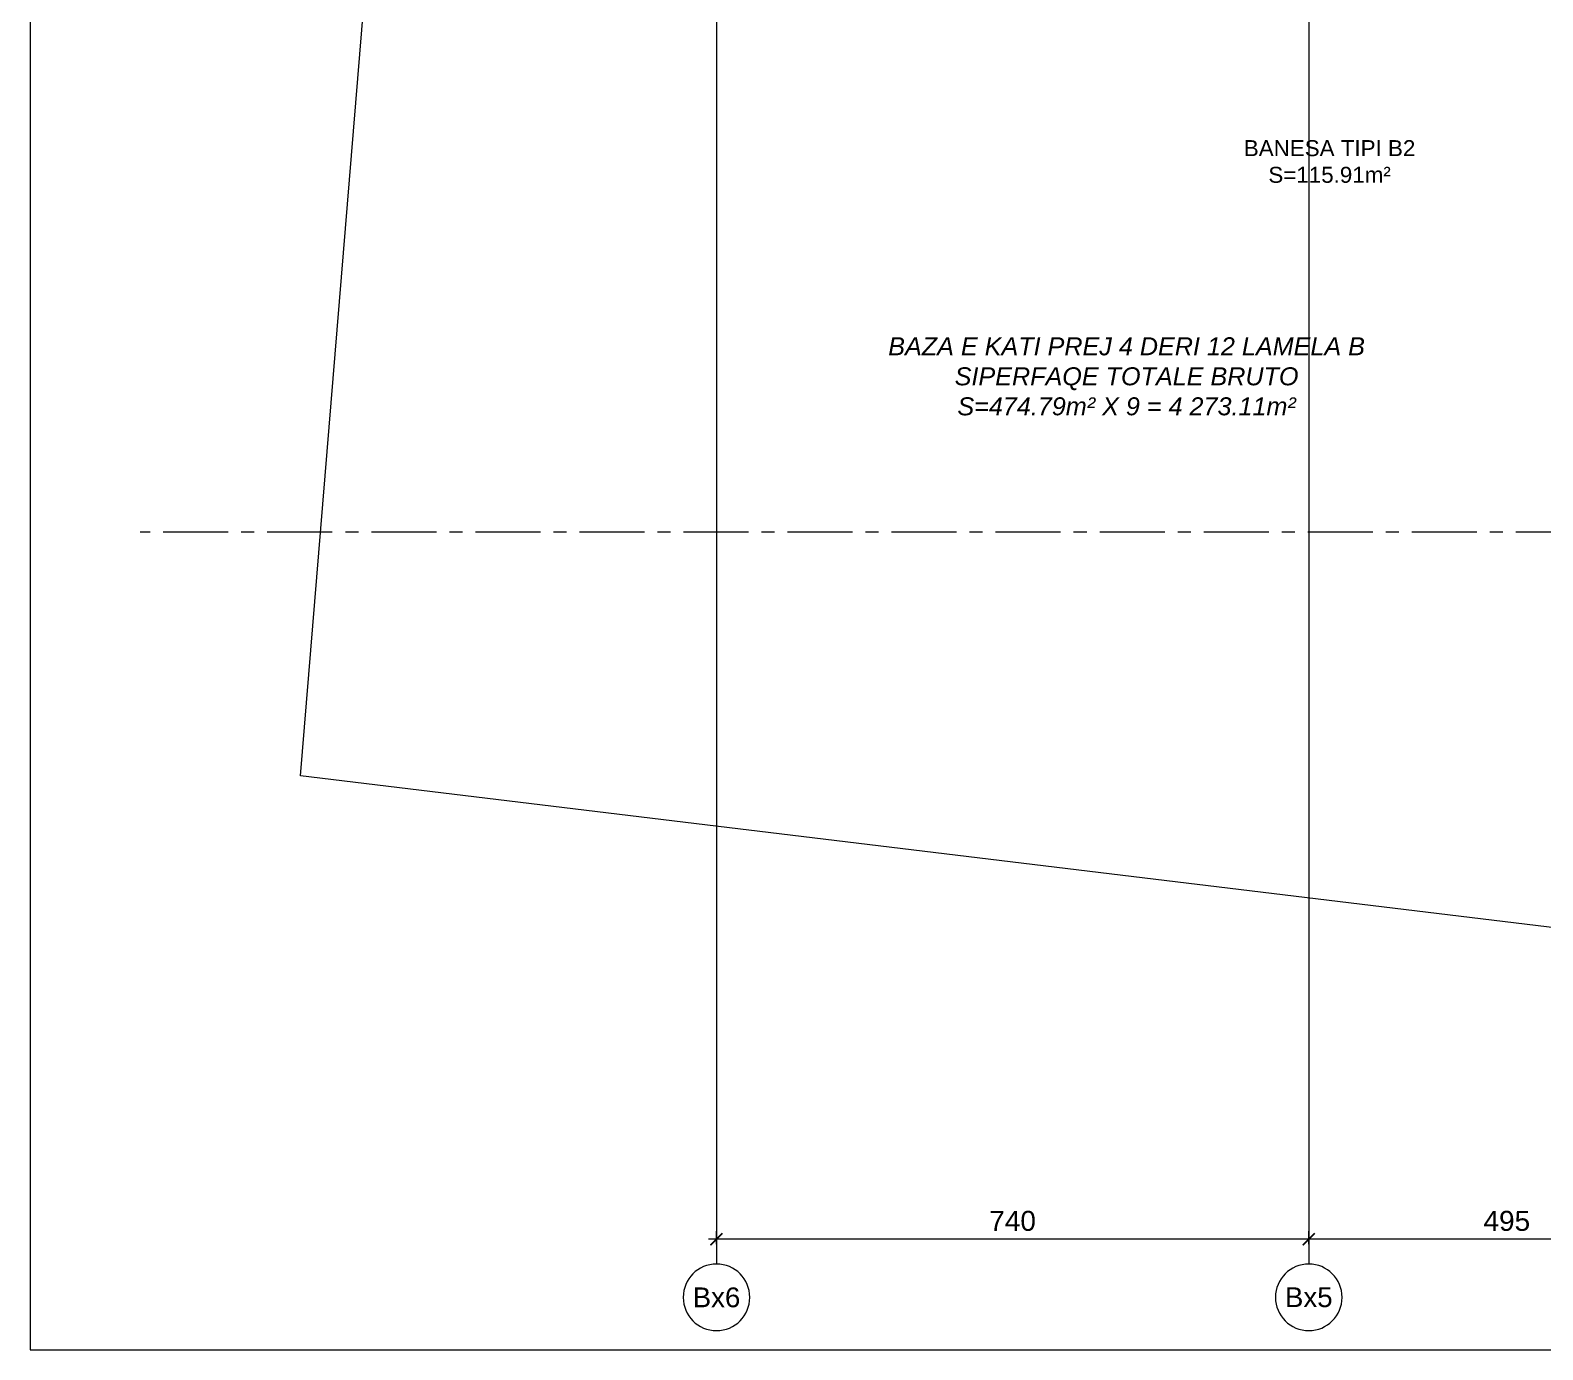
# Model space of a CAD drawing. Header units: centimetres. Extents: x 92587 to 105438, y -55119 to -48334.
# Drawn here: x 92587 to 94476, y -55119 to -53470 of the extents above; entities that cross this region are included whole.
import ezdxf
from ezdxf.enums import TextEntityAlignment as Align

# ---------------------------------------------------------------- set-up
doc = ezdxf.new("R2010")
doc.units = ezdxf.units.CM
doc.header["$LTSCALE"] = 50
doc.header["$MEASUREMENT"] = 0
for name, pattern in [('23486-A01$0${ Chain Double-Dash }', [0]), ('AXES', [2, 1.25, -0.25, 0.25, -0.25]), ('CACHE', [0.375, 0.25, -0.125])]:
    doc.linetypes.add(name, pattern=pattern)
doc.layers.get('0').update_dxf_attribs({"color": 8})
doc.layers.add('AXES', color=10, linetype='AXES')
doc.layers.add('TEXTE', color=7, linetype='Continuous')
doc.layers.add('BETON CACHE', color=4, linetype='CACHE', lineweight=5)
doc.layers.add('MACONNERIE COUPE', color=7, linetype='Continuous', lineweight=30)
doc.layers.add('FMULT', color=150, linetype='Continuous', plot=False)
doc.layers.add('HORS GEL', color=7, linetype='CACHE', lineweight=15, true_color=0x00661a)
doc.styles.add('FN_TEXT_1.50', font='arial.ttf', dxfattribs={"height": 10})
doc.styles.add('RS_TEXT_1.50', font='arial.ttf', dxfattribs={"height": 12.5})
doc.styles.add('RS_TXT_100', font='arial.ttf', dxfattribs={"height": 25})
doc.dimstyles.new('RS_100CM_LINEAIRE', dxfattribs={"dimscale": 10, "dimtxt": 25, "dimasz": 1.5, "dimexe": 1, "dimexo": 2.5, "dimgap": 1, "dimtad": 1, "dimdec": 1, "dimrnd": 0.5, "dimdsep": 46, "dimtxsty": 'RS_TXT_100', "dimblk1": 'ARCHTICK', "dimblk2": 'ARCHTICK', "dimsah": 1, "dimcen": 2.5, "dimdle": 1, "dimclrt": 4, "dimadec": 0, "dimazin": 2, "dimtfac": 1, "dimtdec": 1, "dimtix": 1, "dimtmove": 2, "dimatfit": 3, "dimfxl": 1, "dimtolj": 1, "dimtzin": 0, "dimarcsym": 0})

# ---------------------------------------------------------------- blocks, each defined once
blk = doc.blocks.new('AXES_FN')
at = {"color": 0, "linetype": 'Continuous'}
blk.add_circle((0, 15), 22.2, dxfattribs=at)
at = {"color": 0, "style": 'FN_TEXT_1.50'}
blk.add_attdef('AXES', text='', height=12.5, dxfattribs=at).set_placement((-48.9, 20.6), align=Align.MIDDLE_CENTER)
blk = doc.blocks.new('_ArchTick')
at = {"color": 0, "linetype": 'ByBlock', "const_width": 0.15}
blk.add_lwpolyline([(-0.5, -0.5), (0.5, 0.5)], dxfattribs=at)
blk = doc.blocks.new('*D238')
at = {"layer": 'Defpoints', "color": 0, "linetype": 'ByBlock', "transparency": 16777216}
for p in [(71638.4, -46013.7), (71638.4, -46044.7), (72133.4, -46044.7)]:
    blk.add_point(p, dxfattribs=at)
at = {"layer": 'HORS GEL', "color": 0, "linetype": 'ByBlock', "lineweight": -2, "transparency": 16777216}
for p, q in [((72143.4, -46013.7), (71628.4, -46013.7)), ((71638.4, -46019.7), (71638.4, -46003.7)), ((72133.4, -46019.7), (72133.4, -46003.7))]:
    blk.add_line(p, q, dxfattribs=at)
at = {"layer": 'HORS GEL', "color": 0, "linetype": 'ByBlock', "lineweight": -2, "transparency": 16777216, "xscale": 15, "yscale": 15, "zscale": 15, "rotation": 180}
blk.add_blockref('_ArchTick', (71638.4, -46013.7), dxfattribs=at)
at = {"layer": 'HORS GEL', "color": 0, "linetype": 'ByBlock', "lineweight": -2, "transparency": 16777216, "xscale": 15, "yscale": 15, "zscale": 15}
blk.add_blockref('_ArchTick', (72133.4, -46013.7), dxfattribs=at)
at = {"layer": 'HORS GEL', "color": 4, "linetype": 'ByBlock', "transparency": 16777216, "insert": (71885.9, -45990.9), "char_height": 25, "attachment_point": 5, "style": 'RS_TXT_100'}
blk.add_mtext('\\A1;495', dxfattribs=at)
blk = doc.blocks.new('*D239')
at = {"layer": 'Defpoints', "color": 0, "linetype": 'ByBlock', "transparency": 16777216}
for p in [(70898.4, -46013.7), (70898.4, -46044.7), (71638.4, -46044.7)]:
    blk.add_point(p, dxfattribs=at)
at = {"layer": 'HORS GEL', "color": 0, "linetype": 'ByBlock', "lineweight": -2, "transparency": 16777216}
for p, q in [((71648.4, -46013.7), (70888.4, -46013.7)), ((70898.4, -46019.7), (70898.4, -46003.7)), ((71638.4, -46019.7), (71638.4, -46003.7))]:
    blk.add_line(p, q, dxfattribs=at)
at = {"layer": 'HORS GEL', "color": 0, "linetype": 'ByBlock', "lineweight": -2, "transparency": 16777216, "xscale": 15, "yscale": 15, "zscale": 15, "rotation": 180}
blk.add_blockref('_ArchTick', (70898.4, -46013.7), dxfattribs=at)
at = {"layer": 'HORS GEL', "color": 0, "linetype": 'ByBlock', "lineweight": -2, "transparency": 16777216, "xscale": 15, "yscale": 15, "zscale": 15}
blk.add_blockref('_ArchTick', (71638.4, -46013.7), dxfattribs=at)
at = {"layer": 'HORS GEL', "color": 4, "linetype": 'ByBlock', "transparency": 16777216, "insert": (71268.4, -45990.9), "char_height": 25, "attachment_point": 5, "style": 'RS_TXT_100'}
blk.add_mtext('\\A1;740', dxfattribs=at)
blk = doc.blocks.new('A$C1cd8c289')
at = {"layer": 'AXES', "lineweight": 5, "ltscale": 1.3}
blk.add_line((3195, -3235), (-1985, -3235), dxfattribs=at)
at = {"layer": 'HORS GEL', "linetype": '23486-A01$0${ Chain Double-Dash }', "ltscale": 1.2}
for p, q in [((-1265, -1195), (-1265, -4150)), ((-525, -1195), (-525, -4150))]:
    blk.add_line(p, q, dxfattribs=at)
at = {"layer": 'HORS GEL'}
ref = blk.add_blockref('AXES_FN', (-1265, -4163.46), dxfattribs=dict(at, xscale=-1.875, yscale=1.875, zscale=1.875, rotation=180))
ref.add_attrib('AXES', 'Bx6', dxfattribs={"layer": '0', "color": 0, "height": 24.75, "style": 'RS_TEXT_1.50'}).set_placement((-1265, -4191.58), align=Align.MIDDLE)
ref = blk.add_blockref('AXES_FN', (-525, -4163.46), dxfattribs=dict(at, xscale=-1.875, yscale=1.875, zscale=1.875, rotation=180))
ref.add_attrib('AXES', 'Bx5', dxfattribs={"layer": '0', "color": 0, "height": 24.75, "style": 'RS_TEXT_1.50'}).set_placement((-525, -4191.58), align=Align.MIDDLE)
at = {"layer": 'HORS GEL', "linetype": 'ByBlock'}
for base, p1, p2, picture, middle in [((-1265, -4118.93), (-525, -4150), (-1265, -4150), '*D239', (-895, -4096.17)), ((-525, -4118.93), (-30, -4150), (-525, -4150), '*D238', (-277.5, -4096.17))]:
    dim = blk.add_linear_dim(base=base, p1=p1, p2=p2, dimstyle='RS_100CM_LINEAIRE', dxfattribs=at)
    dim.commit()
    dim.dimension.update_dxf_attribs({"geometry": picture, "text_midpoint": middle, "insert": (-72163.45, 41894.73)})

msp = doc.modelspace()

# ---------------------------------------------------------------- linework, layer by layer
at = {"layer": 'BETON CACHE', "color": 232, "linetype": 'ByBlock', "ltscale": 0.01}
msp.add_lwpolyline([(97584.73, -54847.46), (96271.5, -54807.71), (92924.24, -54401.92), (93325.34, -49521.26), (96974.62, -49407.74), (97564.02, -49414.31)], close=True, dxfattribs=at)
at = {"layer": 'FMULT', "lineweight": 5, "ltscale": 0.5}
msp.add_lwpolyline([(92586.68, -55119.47), (97882.45, -55119.47), (97882.45, -48775.25), (92586.68, -48775.25)], close=True, dxfattribs=at)

# ---------------------------------------------------------------- block references
at = {"layer": 'MACONNERIE COUPE', "lineweight": 5, "ltscale": 0.5}
msp.add_blockref('A$C1cd8c289', (94709.11, -50862.36), dxfattribs=at)

# ---------------------------------------------------------------- texts
at = {"layer": 'TEXTE', "attachment_point": 5, "style": 'RS_TEXT_1.50'}
for s, insert, char_height, width in [('BANESA TIPI B2\\PS=115.91m²', (94210.12, -53634.24), 20, 211.1417), ('{\\fArial|b0|i1|c0|p34;\\H0.6x;BAZA E KATI PREJ 4 DERI 12 LAMELA B\\PSIPERFAQE TOTALE BRUTO\\PS=474.79m² X 9 = 4 273.11m²}', (93956.49, -53902.79), 37.5, 661.2314)]:
    msp.add_mtext(s, dxfattribs=dict(at, insert=insert, char_height=char_height, width=width))

doc.saveas('drawing.dxf')
